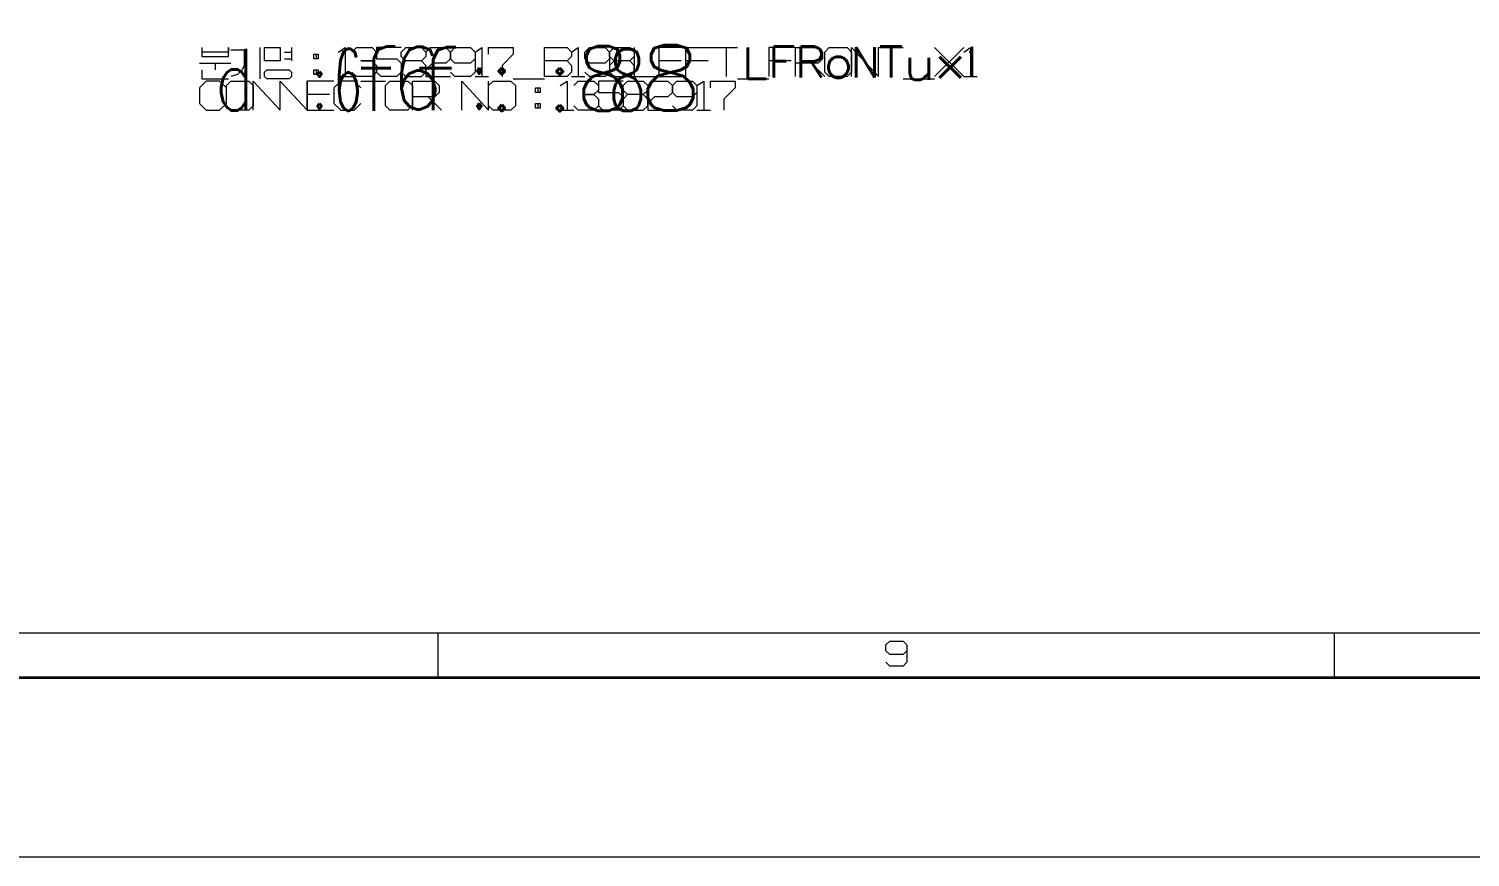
# Model space of a CAD drawing. Extents: x 0 to 174, y 0 to 33.
# Drawn here: x 30.49 to 36.82, y 0 to 3.64 of the extents above; entities that cross this region are included whole.
import ezdxf
from ezdxf.enums import TextEntityAlignment as Align

# ---------------------------------------------------------------- set-up
doc = ezdxf.new("R2010")
doc.units = 0
doc.layers.add('PDF2_형상', color=157, linetype='Continuous', true_color=0x405f80)
doc.layers.add('YOLO_TEXT', color=3, linetype='Continuous', true_color=0x008230)
doc.styles.add('OCR_LATIN', font='txt.shx')

msp = doc.modelspace()

# ---------------------------------------------------------------- linework, layer by layer
at = {"layer": 'PDF2_형상', "color": 7, "lineweight": 13}
for points in [[(0, 0), (0, 33.1103), (173.6221, 33.1103), (173.6221, 0)], [(0.9843, 0.9843), (0.9843, 32.126), (172.6378, 32.126), (172.6378, 0.9843)], [(31.5228, 3.5557), (31.5917, 3.5557), (31.5917, 3.4967), (31.5228, 3.4967)], [(32.1429, 3.5557), (32.2118, 3.5557), (32.2314, 3.536), (32.2314, 3.5162), (32.2118, 3.4967), (32.1429, 3.4967), (32.1232, 3.5162), (32.1232, 3.536)], [(33.0582, 3.5557), (33.1271, 3.5557), (33.1468, 3.536), (33.1468, 3.5162), (33.1271, 3.4967), (33.0582, 3.4967), (33.0385, 3.5162), (33.0385, 3.536)], [(34.0031, 3.5557), (34.0818, 3.5557), (34.1015, 3.536), (34.1015, 3.4474), (34.0818, 3.4278), (34.0031, 3.4278), (33.9835, 3.4474), (33.9835, 3.536)], [(31.7393, 3.5261), (31.759, 3.5261), (31.759, 3.5064), (31.7393, 3.5064)], [(31.5326, 3.4572), (31.6311, 3.4572), (31.6408, 3.4474), (31.6408, 3.4278), (31.6311, 3.4179), (31.5326, 3.4179), (31.5228, 3.4278), (31.5228, 3.4474)], [(31.7393, 3.4572), (31.759, 3.4572), (31.759, 3.4375), (31.7393, 3.4375)], [(31.3751, 3.4081), (31.4539, 3.4081), (31.4736, 3.3883), (31.4736, 3.2997), (31.4539, 3.2801), (31.3751, 3.2801), (31.3554, 3.2997), (31.3554, 3.3883)], [(32.074, 3.4081), (32.1526, 3.4081), (32.1724, 3.3883), (32.1724, 3.2997), (32.1526, 3.2801), (32.074, 3.2801), (32.0543, 3.2997), (32.0543, 3.3883)], [(32.5267, 3.4081), (32.6054, 3.4081), (32.6251, 3.3883), (32.6251, 3.2997), (32.6054, 3.2801), (32.5267, 3.2801), (32.5071, 3.2997), (32.5071, 3.3883)], [(32.7137, 3.3785), (32.7335, 3.3785), (32.7335, 3.3588), (32.7137, 3.3588)], [(33.1172, 3.4081), (33.1861, 3.4081), (33.2058, 3.3883), (33.2058, 3.3686), (33.1861, 3.349), (33.1172, 3.349), (33.0976, 3.3686), (33.0976, 3.3883)], [(32.7137, 3.3096), (32.7335, 3.3096), (32.7335, 3.2899), (32.7137, 3.2899)]]:
    msp.add_lwpolyline(points, close=True, dxfattribs=at)
at = {"layer": 'PDF2_형상', "color": 7, "lineweight": 35}
msp.add_lwpolyline([(0.7874, 0.7874), (0.7874, 32.3228), (172.8346, 32.3228), (172.8346, 0.7874)], close=True, dxfattribs=at)
at = {"layer": 'PDF2_형상', "color": 7, "lineweight": 13}
for points in [[(31.2472, 3.5557), (31.2472, 3.5162), (31.3653, 3.5162), (31.3653, 3.5557), (31.3653, 3.536), (31.2472, 3.536)], [(31.3751, 3.5458), (31.4342, 3.5458), (31.4342, 3.5064), (31.4342, 3.4769), (31.4243, 3.4572), (31.4047, 3.4375), (31.3751, 3.4278)], [(31.5031, 3.5557), (31.5031, 3.4179)], [(31.6408, 3.5557), (31.6408, 3.4967)], [(31.8476, 3.536), (31.8771, 3.5557), (31.8771, 3.4278)], [(31.9067, 3.536), (31.9264, 3.5557), (31.9953, 3.5557), (32.0149, 3.536), (32.0149, 3.5162), (31.9953, 3.4967), (31.946, 3.4967), (31.9953, 3.4967), (32.0149, 3.4769), (32.0149, 3.4474), (31.9953, 3.4278), (31.9264, 3.4278), (31.9067, 3.4474)], [(32.1232, 3.5557), (32.0149, 3.5557), (32.0149, 3.5064), (32.1035, 3.5064), (32.1232, 3.4868), (32.1232, 3.4474), (32.1035, 3.4278), (32.0346, 3.4278), (32.0149, 3.4474)], [(32.2314, 3.536), (32.2511, 3.5557), (32.32, 3.5557), (32.3397, 3.536), (32.3397, 3.5064), (32.32, 3.4868), (32.261, 3.4868), (32.2314, 3.4572), (32.2314, 3.4278), (32.3397, 3.4278)], [(32.4479, 3.5064), (32.4283, 3.4868), (32.3594, 3.4868), (32.3397, 3.5064), (32.3397, 3.536), (32.3594, 3.5557), (32.4283, 3.5557), (32.4479, 3.536), (32.4479, 3.4474), (32.4283, 3.4278), (32.3594, 3.4278), (32.3397, 3.4474)], [(32.4479, 3.536), (32.4775, 3.5557), (32.4775, 3.4278)], [(32.5071, 3.5261), (32.5071, 3.5557), (32.6153, 3.5557), (32.6153, 3.5261), (32.5661, 3.4769), (32.5661, 3.4278)], [(32.8515, 3.4967), (32.8712, 3.4769), (32.8712, 3.4474), (32.8515, 3.4278), (32.7531, 3.4278), (32.7531, 3.5557), (32.8515, 3.5557), (32.8712, 3.536), (32.8712, 3.5162), (32.8515, 3.4967), (32.7531, 3.4967)], [(32.8712, 3.536), (32.9007, 3.5557), (32.9007, 3.4278)], [(33.0385, 3.5064), (33.0189, 3.4868), (32.95, 3.4868), (32.9303, 3.5064), (32.9303, 3.536), (32.95, 3.5557), (33.0189, 3.5557), (33.0385, 3.536), (33.0385, 3.4474), (33.0189, 3.4278), (32.95, 3.4278), (32.9303, 3.4474)], [(33.1468, 3.5557), (33.1468, 3.4278), (33.255, 3.4278)], [(33.3732, 3.5557), (33.255, 3.5557), (33.255, 3.4278), (33.3732, 3.4278), (33.3732, 3.5557), (33.4913, 3.5557), (33.5996, 3.5557)], [(33.5503, 3.5557), (33.5503, 3.4278)], [(33.8554, 3.5557), (33.7374, 3.5557), (33.7374, 3.4278)], [(33.8554, 3.4278), (33.8554, 3.5557), (33.9539, 3.5557), (33.9736, 3.536), (33.9736, 3.5064), (33.9539, 3.4868), (33.8554, 3.4868)], [(34.1015, 3.4278), (34.1015, 3.5557), (34.2196, 3.4278), (34.2196, 3.5557), (34.3279, 3.5557)], [(34.2788, 3.5557), (34.2788, 3.4278)], [(34.4657, 3.5557), (34.5936, 3.4278), (34.6526, 3.4278)], [(34.5936, 3.5557), (34.4657, 3.4278)], [(34.5936, 3.536), (34.6232, 3.5557), (34.6232, 3.4278)], [(31.2374, 3.4868), (31.3751, 3.4868)], [(31.3063, 3.4868), (31.3063, 3.4572)], [(31.6114, 3.536), (31.6408, 3.536)], [(31.6114, 3.5064), (31.6408, 3.5064)], [(31.7492, 3.5261), (31.7492, 3.5064)], [(32.1429, 3.4967), (32.1232, 3.4769), (32.1232, 3.4474), (32.1429, 3.4278), (32.2118, 3.4278), (32.2314, 3.4474), (32.2314, 3.4769), (32.2118, 3.4967)], [(33.0582, 3.4967), (33.0385, 3.4769), (33.0385, 3.4474), (33.0582, 3.4278), (33.1271, 3.4278), (33.1468, 3.4474), (33.1468, 3.4769), (33.1271, 3.4967)], [(33.3535, 3.4967), (33.255, 3.4967)], [(33.4717, 3.4967), (33.3732, 3.4967)], [(33.8358, 3.4967), (33.7374, 3.4967)], [(33.9243, 3.4868), (33.9835, 3.4278)], [(31.2472, 3.4572), (31.2472, 3.4179), (31.3653, 3.4179)], [(31.7492, 3.4572), (31.7492, 3.4375)], [(31.8476, 3.4278), (31.9067, 3.4278)], [(32.4479, 3.4278), (32.5071, 3.4278)], [(32.8712, 3.4278), (32.9303, 3.4278)], [(31.3554, 3.3785), (31.326, 3.4081), (31.2669, 3.4081), (31.2374, 3.3785), (31.2374, 3.3096), (31.2669, 3.2801), (31.326, 3.2801), (31.3554, 3.3096)], [(31.4736, 3.2801), (31.4736, 3.4081), (31.5917, 3.2801), (31.5917, 3.4081)], [(31.5917, 3.2801), (31.5917, 3.4081), (31.7097, 3.2801), (31.7097, 3.4081)], [(31.8279, 3.4081), (31.7097, 3.4081), (31.7097, 3.2801), (31.8279, 3.2801)], [(31.946, 3.3785), (31.9165, 3.4081), (31.8575, 3.4081), (31.8279, 3.3785), (31.8279, 3.3096), (31.8575, 3.2801), (31.9165, 3.2801), (31.946, 3.3096)], [(31.946, 3.4081), (32.0543, 3.4081)], [(32.005, 3.4081), (32.005, 3.2801)], [(32.1724, 3.2801), (32.1724, 3.4081), (32.2708, 3.4081), (32.2906, 3.3883), (32.2906, 3.3588), (32.2708, 3.3392), (32.1724, 3.3392)], [(32.3889, 3.2801), (32.3889, 3.4081), (32.5071, 3.2801), (32.5071, 3.4081)], [(32.6153, 3.4179), (32.7531, 3.4179)], [(32.7236, 3.3785), (32.7236, 3.3588)], [(32.8219, 3.3883), (32.8515, 3.4081), (32.8515, 3.2801)], [(32.8811, 3.3883), (32.9007, 3.4081), (32.9696, 3.4081), (32.9893, 3.3883), (32.9893, 3.3686), (32.9696, 3.349), (32.9204, 3.349), (32.9696, 3.349), (32.9893, 3.3293), (32.9893, 3.2997), (32.9696, 3.2801), (32.9007, 3.2801), (32.8811, 3.2997)], [(33.0976, 3.4081), (32.9893, 3.4081), (32.9893, 3.3588), (33.0779, 3.3588), (33.0976, 3.3392), (33.0976, 3.2997), (33.0779, 3.2801), (33.009, 3.2801), (32.9893, 3.2997)], [(33.2058, 3.3883), (33.2256, 3.4081), (33.2944, 3.4081), (33.3142, 3.3883), (33.3142, 3.3588), (33.2944, 3.3392), (33.2354, 3.3392), (33.2058, 3.3096), (33.2058, 3.2801), (33.3142, 3.2801)], [(33.4224, 3.3588), (33.4026, 3.3392), (33.3338, 3.3392), (33.3142, 3.3588), (33.3142, 3.3883), (33.3338, 3.4081), (33.4026, 3.4081), (33.4224, 3.3883), (33.4224, 3.2997), (33.4026, 3.2801), (33.3338, 3.2801), (33.3142, 3.2997)], [(33.4224, 3.3883), (33.4519, 3.4081), (33.4519, 3.2801)], [(33.4814, 3.3785), (33.4814, 3.4081), (33.5897, 3.4081), (33.5897, 3.3785), (33.5406, 3.3293), (33.5406, 3.2801)], [(33.5996, 3.4179), (33.7374, 3.4179)], [(34.3279, 3.4179), (34.4657, 3.4179)], [(31.8082, 3.349), (31.7097, 3.349)], [(32.2413, 3.3392), (32.3003, 3.2801)], [(32.7236, 3.3096), (32.7236, 3.2899)], [(33.1172, 3.349), (33.0976, 3.3293), (33.0976, 3.2997), (33.1172, 3.2801), (33.1861, 3.2801), (33.2058, 3.2997), (33.2058, 3.3293), (33.1861, 3.349)], [(32.8219, 3.2801), (32.8811, 3.2801)], [(33.4224, 3.2801), (33.4814, 3.2801)], [(32.2835, 0.9843), (32.2835, 0.7874)], [(36.2204, 0.9843), (36.2204, 0.7874)], [(34.3447, 0.9069), (34.3279, 0.89), (34.2689, 0.89), (34.2519, 0.9069), (34.2519, 0.9322), (34.2689, 0.9492), (34.3279, 0.9492), (34.3447, 0.9322), (34.3447, 0.8563), (34.3279, 0.8394), (34.2689, 0.8394), (34.2519, 0.8563)]]:
    msp.add_lwpolyline(points, dxfattribs=at)

# ---------------------------------------------------------------- texts
at = {"layer": 'YOLO_TEXT', "style": 'OCR_LATIN'}
for s, height, p, p2 in [('d', 0.2714, (31.3052, 3.2789), (31.4773, 3.2789)), ('6', 0.2719, (31.8257, 3.2784), (31.95, 3.2784)), ('f', 0.2821, (31.9094, 3.2777), (32.1345, 3.2777)), ('6', 0.2757, (32.0795, 3.2836), (32.3068, 3.2836)), ('f', 0.2767, (32.1643, 3.2807), (32.4033, 3.2807)), ('8', 0.2835, (32.8891, 3.2781), (33.1322, 3.2781)), ('8', 0.2708, (33.0313, 3.2771), (33.2004, 3.2771)), ('8', 0.2882, (33.1636, 3.2785), (33.4478, 3.2785)), ('L', 0.1366, (33.6194, 3.4185), (33.7333, 3.4185)), ('F', 0.137, (33.7327, 3.4235), (33.8543, 3.4235)), ('R', 0.1364, (33.8522, 3.4236), (33.9889, 3.4236)), ('N', 0.1333, (34.0986, 3.4247), (34.225, 3.4247)), ('T', 0.1364, (34.2197, 3.424), (34.3294, 3.424)), ('1', 0.1323, (34.605, 3.425), (34.6531, 3.425)), ('o', 0.1383, (33.9791, 3.4227), (34.1074, 3.4227)), ('u', 0.1456, (34.3261, 3.4132), (34.4711, 3.4132)), ('x', 0.1391, (34.4627, 3.422), (34.6071, 3.422)), (':', 0.2479, (31.7233, 3.2858), (31.806, 3.2858)), (':', 0.2709, (32.4258, 3.2856), (32.507, 3.2856)), (':', 0.284, (32.4993, 3.2764), (32.63, 3.2764)), (':', 0.2833, (32.7513, 3.2757), (32.8882, 3.2757))]:
    msp.add_text(s, height=height, dxfattribs=at).set_placement(p, p2, align=Align.FIT)

doc.saveas('drawing.dxf')
